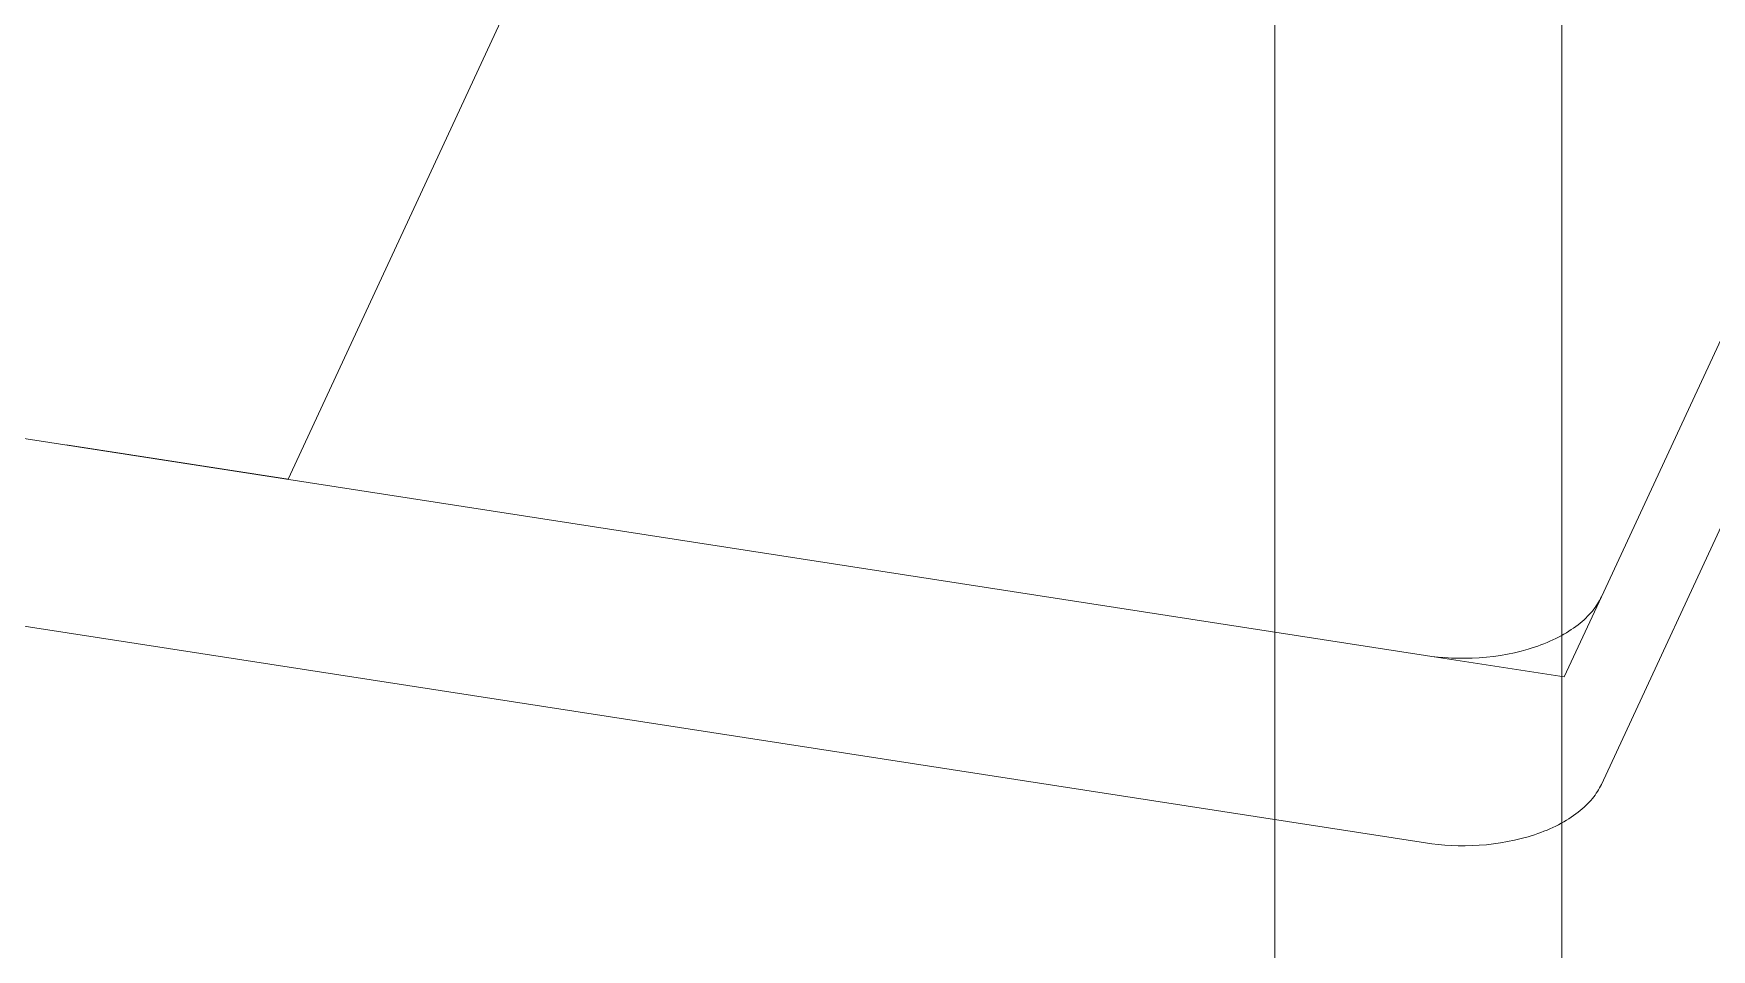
# Model space of a CAD drawing. Header units: millimetres. Extents: x -263 to 4879, y -277 to 2995.
# Drawn here: x 4076.4 to 4128.6, y 1863.4 to 1891.9 of the extents above; entities that cross this region are included whole.
import ezdxf

# ---------------------------------------------------------------- set-up
doc = ezdxf.new("R2010")
doc.units = ezdxf.units.MM
doc.layers.add('ZANO_R', color=7, linetype='Continuous', lineweight=0)

msp = doc.modelspace()

# ---------------------------------------------------------------- linework, layer by layer
at = {"layer": 'ZANO_R'}
for p, q in [((4084.36, 1878.025), (4151.302, 2022.267)), ((4184.173, 2001.493), (4125.175, 1874.369)), ((4184.173, 1995.667), (4125.175, 1868.543)), ((4115.026, 1814.509), (4115.026, 1899.385)), ((4123.946, 1899.385), (4123.946, 1814.509)), ((4119.713, 1872.548), (4042.168, 1884.545)), ((4077.467, 1879.092), (4084.36, 1878.025)), ((4119.713, 1866.722), (4042.168, 1878.718)), ((4124.021, 1871.882), (4125.175, 1874.369)), ((4125.054, 1874.148), (4125.017, 1874.093)), ((4125.088, 1874.204), (4125.054, 1874.148)), ((4125.119, 1874.259), (4125.088, 1874.204)), ((4125.148, 1874.314), (4125.119, 1874.259)), ((4125.175, 1874.369), (4125.148, 1874.314)), ((4124.574, 1873.604), (4124.512, 1873.552)), ((4124.634, 1873.657), (4124.574, 1873.604)), ((4124.691, 1873.711), (4124.634, 1873.657)), ((4124.745, 1873.764), (4124.691, 1873.711)), ((4124.797, 1873.818), (4124.745, 1873.764)), ((4124.846, 1873.873), (4124.797, 1873.818)), ((4124.893, 1873.928), (4124.846, 1873.873)), ((4124.937, 1873.983), (4124.893, 1873.928)), ((4124.978, 1874.038), (4124.937, 1873.983)), ((4125.017, 1874.093), (4124.978, 1874.038)), ((4123.755, 1873.073), (4123.667, 1873.031)), ((4123.841, 1873.117), (4123.755, 1873.073)), ((4123.925, 1873.161), (4123.841, 1873.117)), ((4124.007, 1873.207), (4123.925, 1873.161)), ((4124.086, 1873.254), (4124.007, 1873.207)), ((4124.163, 1873.301), (4124.086, 1873.254)), ((4124.238, 1873.35), (4124.163, 1873.301)), ((4124.31, 1873.399), (4124.238, 1873.35)), ((4124.38, 1873.449), (4124.31, 1873.399)), ((4124.448, 1873.5), (4124.38, 1873.449)), ((4124.512, 1873.552), (4124.448, 1873.5)), ((4119.906, 1872.521), (4119.713, 1872.548)), ((4119.713, 1872.548), (4124.021, 1871.882)), ((4122.04, 1872.551), (4121.82, 1872.52)), ((4122.258, 1872.589), (4122.04, 1872.551)), ((4122.474, 1872.634), (4122.258, 1872.589)), ((4122.686, 1872.685), (4122.474, 1872.634)), ((4122.894, 1872.742), (4122.686, 1872.685)), ((4122.996, 1872.773), (4122.894, 1872.742)), ((4123.097, 1872.806), (4122.996, 1872.773)), ((4123.196, 1872.84), (4123.097, 1872.806)), ((4123.294, 1872.875), (4123.196, 1872.84)), ((4123.39, 1872.912), (4123.294, 1872.875)), ((4123.484, 1872.951), (4123.39, 1872.912)), ((4123.576, 1872.99), (4123.484, 1872.951)), ((4123.667, 1873.031), (4123.576, 1872.99)), ((4120.104, 1872.499), (4119.906, 1872.521)), ((4120.308, 1872.481), (4120.104, 1872.499)), ((4120.516, 1872.469), (4120.308, 1872.481)), ((4120.727, 1872.462), (4120.516, 1872.469)), ((4120.942, 1872.461), (4120.727, 1872.462)), ((4121.16, 1872.466), (4120.942, 1872.461)), ((4121.379, 1872.478), (4121.16, 1872.466)), ((4121.6, 1872.496), (4121.379, 1872.478)), ((4121.82, 1872.52), (4121.6, 1872.496)), ((4125.088, 1868.377), (4125.054, 1868.322)), ((4125.119, 1868.432), (4125.088, 1868.377)), ((4125.148, 1868.488), (4125.119, 1868.432)), ((4125.175, 1868.543), (4125.148, 1868.488)), ((4124.691, 1867.884), (4124.634, 1867.831)), ((4124.745, 1867.938), (4124.691, 1867.884)), ((4124.797, 1867.992), (4124.745, 1867.938)), ((4124.846, 1868.046), (4124.797, 1867.992)), ((4124.893, 1868.101), (4124.846, 1868.046)), ((4124.937, 1868.156), (4124.893, 1868.101)), ((4124.978, 1868.211), (4124.937, 1868.156)), ((4125.017, 1868.267), (4124.978, 1868.211)), ((4125.054, 1868.322), (4125.017, 1868.267)), ((4123.925, 1867.335), (4123.841, 1867.29)), ((4124.007, 1867.38), (4123.925, 1867.335)), ((4124.086, 1867.427), (4124.007, 1867.38)), ((4124.163, 1867.475), (4124.086, 1867.427)), ((4124.238, 1867.523), (4124.163, 1867.475)), ((4124.31, 1867.573), (4124.238, 1867.523)), ((4124.38, 1867.623), (4124.31, 1867.573)), ((4124.448, 1867.674), (4124.38, 1867.623)), ((4124.512, 1867.726), (4124.448, 1867.674)), ((4124.574, 1867.778), (4124.512, 1867.726)), ((4124.634, 1867.831), (4124.574, 1867.778)), ((4122.474, 1866.807), (4122.258, 1866.763)), ((4122.686, 1866.858), (4122.474, 1866.807)), ((4122.894, 1866.915), (4122.686, 1866.858)), ((4122.996, 1866.947), (4122.894, 1866.915)), ((4123.097, 1866.979), (4122.996, 1866.947)), ((4123.196, 1867.013), (4123.097, 1866.979)), ((4123.294, 1867.049), (4123.196, 1867.013)), ((4123.39, 1867.086), (4123.294, 1867.049)), ((4123.484, 1867.124), (4123.39, 1867.086)), ((4123.576, 1867.164), (4123.484, 1867.124)), ((4123.667, 1867.205), (4123.576, 1867.164)), ((4123.755, 1867.247), (4123.667, 1867.205)), ((4123.841, 1867.29), (4123.755, 1867.247)), ((4119.906, 1866.695), (4119.713, 1866.722)), ((4120.104, 1866.672), (4119.906, 1866.695)), ((4120.308, 1866.654), (4120.104, 1866.672)), ((4120.516, 1866.642), (4120.308, 1866.654)), ((4120.727, 1866.635), (4120.516, 1866.642)), ((4120.942, 1866.634), (4120.727, 1866.635)), ((4121.16, 1866.64), (4120.942, 1866.634)), ((4121.379, 1866.651), (4121.16, 1866.64)), ((4121.6, 1866.669), (4121.379, 1866.651)), ((4121.82, 1866.694), (4121.6, 1866.669)), ((4122.04, 1866.725), (4121.82, 1866.694)), ((4122.258, 1866.763), (4122.04, 1866.725))]:
    msp.add_line(p, q, dxfattribs=at)

doc.saveas('drawing.dxf')
